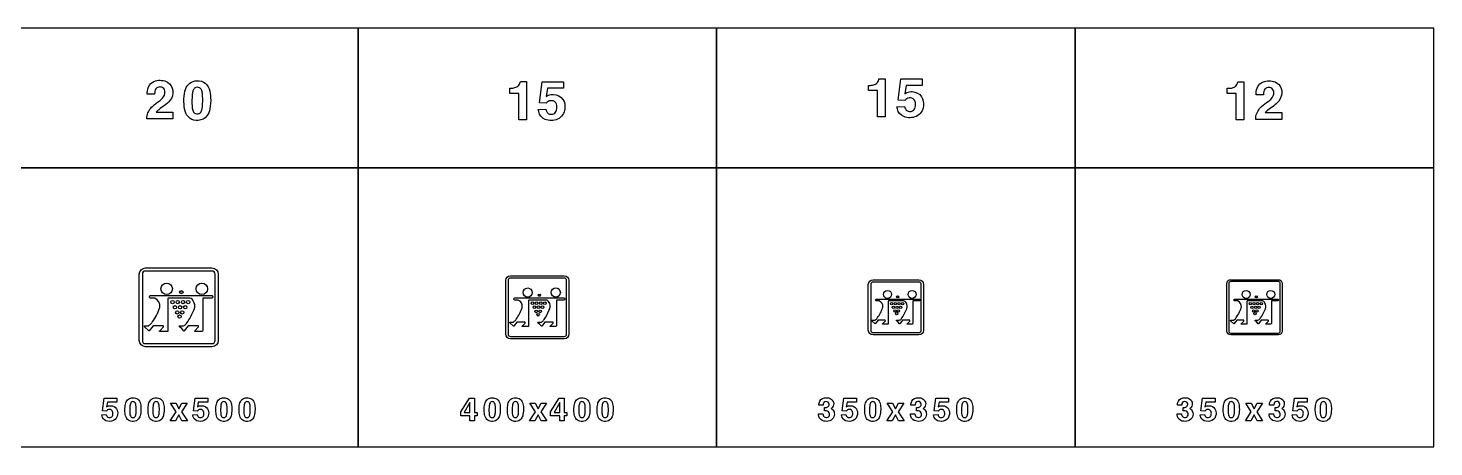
# Model space of a CAD drawing. Extents: x 0 to 18160, y 0 to 2655.
# Drawn here: x 9262 to 18160, y 0 to 2655 of the extents above; entities that cross this region are included whole.
import ezdxf

# ---------------------------------------------------------------- set-up
doc = ezdxf.new("R2010")
doc.units = 0
doc.header["$MEASUREMENT"] = 0

msp = doc.modelspace()

# ---------------------------------------------------------------- linework, layer by layer
for points in [[(9080, 1770), (11350, 1770), (11350, 2655), (9080, 2655)], [(11350, 1770), (13620, 1770), (13620, 2655), (11350, 2655)], [(13620, 1770), (15890, 1770), (15890, 2655), (13620, 2655)], [(15890, 1770), (18160, 1770), (18160, 2655), (15890, 2655)], [(9080, 0), (11350, 0), (11350, 1770), (9080, 1770)], [(11350, 0.001), (13620, 0.001), (13620, 1770), (11350, 1770)], [(13620, 0), (15890, 0), (15890, 1770), (13620, 1770)], [(15890, 0), (18160, 0), (18160, 1770), (15890, 1770)], [(10228, 974.862), (10220.1, 974.865), (10224.1, 980.729), (10220.1, 986.755), (10228.2, 986.757), (10231.2, 991.093), (10234.2, 986.755), (10241.9, 986.755), (10238.2, 981.03), (10242.5, 974.865), (10234.3, 974.853), (10231.2, 970.102)], [(12495.4, 956.89), (12489.1, 956.892), (12492.3, 961.583), (12489.1, 966.405), (12495.6, 966.406), (12498, 969.875), (12500.4, 966.405), (12506.5, 966.405), (12503.6, 961.824), (12507, 956.892), (12500.4, 956.883), (12498, 953.082)], [(14764.1, 947.904), (14758.6, 947.905), (14761.4, 952.01), (14758.6, 956.229), (14764.3, 956.23), (14766.4, 959.265), (14768.5, 956.229), (14773.8, 956.229), (14771.3, 952.221), (14774.3, 947.905), (14768.5, 947.897), (14766.4, 944.571)], [(17034.1, 947.904), (17028.6, 947.905), (17031.4, 952.01), (17028.6, 956.229), (17034.3, 956.23), (17036.4, 959.265), (17038.5, 956.229), (17043.8, 956.229), (17041.3, 952.221), (17044.3, 947.905), (17038.5, 947.897), (17036.4, 944.571)], [(10198.2, 221.797), (10163.1, 276.346), (10197.9, 276.346), (10216.2, 242.294), (10234.9, 276.346), (10269, 276.346), (10233.5, 222.318), (10270, 166.299), (10235.4, 166.299), (10215.6, 202.389), (10195.2, 166.299), (10161, 166.299)], [(12001, 222.096), (12055.2, 309.963), (12087.1, 309.963), (12087.1, 219.228), (12103.3, 219.228), (12103.3, 196.409), (12087.1, 196.409), (12087.1, 165.058), (12058.6, 165.058), (12058.6, 196.409), (12001, 196.409)], [(12058.6, 280.769), (12022.6, 219.228), (12058.6, 219.228)], [(12472.5, 221.797), (12437.4, 276.346), (12472.2, 276.346), (12490.5, 242.294), (12509.2, 276.346), (12543.3, 276.346), (12507.8, 222.318), (12544.3, 166.299), (12509.7, 166.299), (12489.9, 202.389), (12469.5, 166.299), (12435.3, 166.299)], [(12569, 222.114), (12623.3, 309.981), (12655.1, 309.981), (12655.1, 219.246), (12671.3, 219.246), (12671.3, 196.427), (12655.1, 196.427), (12655.1, 165.076), (12626.6, 165.076), (12626.6, 196.427), (12569, 196.427)], [(12626.6, 280.787), (12590.6, 219.246), (12626.6, 219.246)], [(14734.2, 221.783), (14699.1, 276.332), (14733.9, 276.332), (14752.1, 242.28), (14770.8, 276.333), (14805, 276.333), (14769.4, 222.304), (14806, 166.285), (14771.4, 166.285), (14751.6, 202.375), (14731.2, 166.285), (14697, 166.285)], [(17004.2, 221.783), (16969.1, 276.332), (17003.9, 276.332), (17022.1, 242.28), (17040.8, 276.333), (17075, 276.333), (17039.4, 222.304), (17076, 166.285), (17041.4, 166.285), (17021.6, 202.375), (17001.2, 166.285), (16967, 166.285)]]:
    msp.add_lwpolyline(points, close=True)
for points in [[(10012.9, 2078.85, -0.0640343), (10014.2, 2099.78, -0.161687), (10050, 2160.33, -0.0283718), (10091.8, 2192.71, 0.0545111), (10112.7, 2210.64, 0.192461), (10127.7, 2250.18, 0.234238), (10114.1, 2276.56, 0.196223), (10088.8, 2281.34, 0.252425), (10066.8, 2264.16, 0.0856617), (10062.7, 2247.14, 0.0202329), (10062, 2235.45), (10015.3, 2235.45, -0.0983795), (10021.4, 2276.76, -0.245047), (10067.6, 2319.89, -0.207102), (10144.5, 2311.55, -0.233443), (10177, 2259.22, -0.20961), (10158.8, 2195.04, -0.0785124), (10124.9, 2163.57, 0.0107372), (10089.1, 2137.78, 0.0665092), (10073.2, 2121.74), (10177.7, 2121.74), (10177.7, 2078.85)], [(10247.9, 2191.49, -0.0563084), (10253.9, 2254.33, -0.130301), (10276.1, 2298.12, -0.174843), (10317.9, 2319.53, -0.147552), (10371, 2312.9, -0.192146), (10407.8, 2269.73, -0.0833996), (10417.1, 2212.7, -0.0545507), (10412.1, 2141.92, -0.116773), (10393, 2097.85, -0.221099), (10338.1, 2070.16, -0.162564), (10286.7, 2082.68, -0.174743), (10255.4, 2128.1, -0.0640867), (10247.9, 2186.79)], [(12310.9, 2274.45), (12324.1, 2274.45, 0.0261527), (12330.1, 2275.12, 0.0824327), (12354.9, 2282.34, 0.211118), (12374.9, 2306.08, 0.0230957), (12377.6, 2315.99), (12415.7, 2315.99), (12415.7, 2074.01), (12367.1, 2074.01), (12367.1, 2241.03), (12310.9, 2241.03)], [(12491, 2139), (12538, 2140.78, 0.0452719), (12544.4, 2124.55, 0.0567733), (12549.1, 2117.67, 0.070207), (12553.5, 2114.2, 0.264984), (12589.6, 2112.3, 0.20748), (12607, 2135.41, 0.147389), (12605.8, 2173.44, 0.308532), (12576.4, 2194.85, 0.215743), (12546.7, 2184.62, 0.028781), (12541.3, 2178.38), (12498.7, 2180.39), (12516.5, 2315.07), (12650.5, 2315.07), (12650.5, 2273.2), (12550.1, 2273.2), (12541.1, 2221.19, -0.0211252), (12554.1, 2228.73, -0.121371), (12587.4, 2234.58, -0.244671), (12647.2, 2202.63, -0.173069), (12658.8, 2143.5, -0.256779), (12613.6, 2077.51, -0.199585), (12534, 2076.44, -0.245625), (12493.7, 2125.34, -0.0170062)], [(14580.9, 2291.94), (14594, 2291.94, 0.0261527), (14600.1, 2292.61, 0.0824327), (14624.9, 2299.84, 0.211118), (14644.9, 2323.58, 0.0230957), (14647.6, 2333.49), (14685.7, 2333.49), (14685.7, 2091.51), (14637.1, 2091.51), (14637.1, 2258.53), (14580.9, 2258.53)], [(14761, 2156.5), (14808, 2158.28, 0.0452719), (14814.4, 2142.04, 0.0567733), (14819.1, 2135.17, 0.070207), (14823.5, 2131.7, 0.264984), (14859.6, 2129.8, 0.20748), (14877, 2152.9, 0.147389), (14875.8, 2190.94, 0.308532), (14846.4, 2212.34, 0.215743), (14816.7, 2202.11, 0.028781), (14811.3, 2195.87), (14768.7, 2197.89), (14786.5, 2332.56), (14920.5, 2332.56), (14920.5, 2290.7), (14820.1, 2290.7), (14811.1, 2238.69, -0.0211252), (14824, 2246.23, -0.121371), (14857.4, 2252.08, -0.244671), (14917.2, 2220.12, -0.173069), (14928.7, 2161, -0.256779), (14883.6, 2095.01, -0.199585), (14804, 2093.94, -0.245625), (14763.7, 2142.83, -0.0170062)], [(16852.4, 2273.43), (16865.5, 2273.43, 0.0261527), (16871.5, 2274.1, 0.0824327), (16896.4, 2281.32, 0.211118), (16916.4, 2305.06, 0.0230957), (16919, 2314.97), (16957.1, 2314.97), (16957.1, 2072.99), (16908.5, 2072.99), (16908.5, 2240.01), (16852.4, 2240.01)], [(17032.5, 2075.98, -0.0640343), (17033.8, 2096.92, -0.161687), (17069.6, 2157.46, -0.0283718), (17111.4, 2189.85, 0.0545111), (17132.3, 2207.78, 0.192461), (17147.3, 2247.31, 0.234238), (17133.7, 2273.69, 0.196223), (17108.4, 2278.47, 0.252425), (17086.4, 2261.29, 0.0856617), (17082.3, 2244.27, 0.0202329), (17081.6, 2232.58), (17034.9, 2232.58, -0.0983795), (17041, 2273.89, -0.245047), (17087.1, 2317.02, -0.207102), (17164.1, 2308.69, -0.233443), (17196.6, 2256.36, -0.20961), (17178.4, 2192.18, -0.0785124), (17144.5, 2160.7, 0.0107372), (17108.7, 2134.91, 0.0665092), (17092.8, 2118.88), (17197.3, 2118.88), (17197.3, 2075.98)], [(10299.2, 2160.96, 0.0124589), (10299.8, 2154.64, 0.0668192), (10305.4, 2129.25, 0.615362), (10356.3, 2123.64, 0.0726881), (10361.7, 2136.67, 0.0588562), (10366.4, 2173.95, 0.0389037), (10364.8, 2240.94, 0.084671), (10358.2, 2264.28, 0.156013), (10346.8, 2276.44, 0.143208), (10331, 2279.4, 0.172584), (10315.3, 2273.2, 0.132565), (10305.3, 2257.64, 0.0498315), (10300.8, 2235.92, 0.0368731)], [(10005, 635, -0.414213), (9965, 675), (9965, 1095, -0.414213), (10005, 1135), (10425, 1135, -0.414213), (10465, 1095), (10465, 675, -0.414213), (10425, 635)], [(10005, 655), (10425, 655, 0.414213), (10445, 675), (10445, 1095, 0.414213), (10425, 1115), (10005, 1115, 0.414213), (9985, 1095), (9985, 675, 0.414213)], [(12315, 685, -0.414213), (12285, 715), (12285, 1055, -0.414213), (12315, 1085), (12655, 1085, -0.414213), (12685, 1055), (12685, 715, -0.414213), (12655, 685)], [(12315, 700), (12655, 700, 0.414213), (12670, 715), (12670, 1055, 0.414213), (12655, 1070), (12315, 1070, 0.414213), (12300, 1055), (12300, 715, 0.414213)], [(10102.7, 1002.1, -1), (10174.8, 1002.1, -1)], [(10324.8, 1002.1, -1), (10397, 1002.1, -1)], [(12395.1, 978.676, -1), (12452.8, 978.676, -1)], [(12572.8, 978.676, -1), (12630.6, 978.676, -1)], [(14610, 710, -0.414213), (14580, 740), (14580, 1030, -0.414213), (14610, 1060), (14900, 1060, -0.414213), (14930, 1030), (14930, 740, -0.414213), (14900, 710)], [(14610, 725), (14900, 725, 0.414213), (14915, 740), (14915, 1030, 0.414213), (14900, 1045), (14610, 1045, 0.414213), (14595, 1030), (14595, 740, 0.414213)], [(14676.4, 966.967, -1), (14726.9, 966.967, -1)], [(14831.9, 966.967, -1), (14882.4, 966.967, -1)], [(16874, 710, -0.414213), (16850, 734), (16850, 1036, -0.414213), (16874, 1060), (17176, 1060, -0.414213), (17200, 1036), (17200, 734, -0.414213), (17176, 710)], [(16874, 722), (17176, 722, 0.414213), (17188, 734), (17188, 1036, 0.414213), (17176, 1048), (16874, 1048, 0.414213), (16862, 1036), (16862, 734, 0.414213)], [(16946.4, 966.967, -1), (16996.9, 966.967, -1)], [(17101.9, 966.967, -1), (17152.4, 966.967, -1)], [(10053.4, 767.913), (10028, 735.691), (10026.1, 735.744), (9998.22, 762.046), (9998.22, 765.089, -0.41384), (10001.1, 767.946), (10023.1, 767.932, 0.0338893), (10041, 781.532, 0.00498339), (10047.3, 791.232, 0.0807207), (10094, 880.318, 0.00874338), (10095.8, 886.046, 0.320155), (10064.2, 942.789), (10036.5, 942.789, -0.413951), (10029.4, 949.932), (10029.4, 952.246, -0.41389), (10036.5, 959.389), (10424.6, 959.389, -0.413885), (10431.8, 952.246), (10431.8, 949.932, -0.413946), (10424.6, 942.789), (10367.3, 942.789), (10367.3, 738.96, -0.413731), (10360.2, 731.832), (10318.5, 731.832, -0.661016), (10316.5, 736.675), (10339.6, 760.664, 0.662399), (10336.5, 767.928), (10275.3, 767.918), (10250, 736.601), (10248.2, 734.571), (10234.1, 750.022), (10219.9, 762.046), (10219.9, 765.075, -0.413979), (10222.8, 767.932), (10244.9, 767.932, 0.0874764), (10260.7, 778.618, 0.0108596), (10268.5, 788.246, 0.0405415), (10307, 858.832, 0.207479), (10313.6, 913.875, 0.06636), (10303.5, 930.146, 0.334633), (10278.5, 942.789), (10271.8, 942.789), (10149.9, 942.785, 0.414778), (10145.6, 938.495), (10145.6, 731.832), (10096.8, 731.832, -0.661129), (10094.8, 736.675), (10117.9, 760.664, 0.6624), (10114.8, 767.928)], [(10164.9, 918.557, -1), (10186.1, 918.557, -1)], [(10180.7, 885.516, -1), (10201.9, 885.516, -1)], [(10198.2, 918.557, -1), (10219.4, 918.557, -1)], [(10213.2, 885.516, -1), (10234.4, 885.516, -1)], [(10231.9, 918.557, -1), (10253.1, 918.557, -1)], [(10245.5, 885.516, -1), (10266.7, 885.516, -1)], [(10264.1, 918.557, -1), (10285.3, 918.557, -1)], [(12355.7, 791.33), (12335.4, 765.553), (12333.9, 765.596), (12311.6, 786.637), (12311.6, 789.071, -0.41384), (12313.9, 791.357), (12331.5, 791.346, 0.0338893), (12345.8, 802.225, 0.00498339), (12350.8, 809.986, 0.0807207), (12388.2, 881.254, 0.00874338), (12389.6, 885.837, 0.320155), (12364.3, 931.232), (12342.2, 931.232, -0.413951), (12336.5, 936.946), (12336.5, 938.797, -0.41389), (12342.2, 944.511), (12652.7, 944.511, -0.413885), (12658.4, 938.797), (12658.4, 936.946, -0.413946), (12652.7, 931.232), (12606.8, 931.232), (12606.8, 768.168, -0.413731), (12601.1, 762.466), (12567.8, 762.466, -0.661016), (12566.2, 766.34), (12584.7, 785.531, 0.662399), (12582.2, 791.343), (12533.3, 791.335), (12513, 766.281), (12511.6, 764.657), (12500.3, 777.018), (12488.9, 786.637), (12488.9, 789.06, -0.413979), (12491.2, 791.346), (12508.9, 791.346, 0.0874764), (12521.6, 799.895, 0.0108596), (12527.8, 807.597, 0.0405415), (12558.6, 864.066, 0.207479), (12563.9, 908.1, 0.06636), (12555.8, 921.117, 0.334633), (12535.8, 931.232), (12530.5, 931.232), (12432.9, 931.228, 0.414778), (12429.5, 927.796), (12429.5, 762.466), (12390.4, 762.466, -0.661129), (12388.8, 766.34), (12407.3, 785.531, 0.6624), (12404.9, 791.343)], [(12445, 911.846, -1), (12461.9, 911.846, -1)], [(12457.5, 885.413, -1), (12474.5, 885.413, -1)], [(12471.6, 911.846, -1), (12488.5, 911.846, -1)], [(12483.6, 885.413, -1), (12500.5, 885.413, -1)], [(12498.5, 911.846, -1), (12515.5, 911.846, -1)], [(12509.4, 885.413, -1), (12526.3, 885.413, -1)], [(12524.3, 911.846, -1), (12541.2, 911.846, -1)], [(14641.9, 803.039), (14624.1, 780.484), (14622.8, 780.521), (14603.3, 798.932), (14603.3, 801.062, -0.41384), (14605.2, 803.062), (14620.7, 803.053, 0.0338893), (14633.2, 812.572, 0.00498339), (14637.6, 819.362, 0.0807207), (14670.3, 881.723, 0.00874338), (14671.6, 885.732, 0.320155), (14649.4, 925.452), (14630.1, 925.452, -0.413951), (14625.1, 930.452), (14625.1, 932.072, -0.41389), (14630.1, 937.072), (14901.8, 937.072, -0.413885), (14906.7, 932.072), (14906.7, 930.452, -0.413946), (14901.8, 925.452), (14861.6, 925.452), (14861.6, 782.772, -0.413731), (14856.6, 777.783), (14827.5, 777.783, -0.661016), (14826, 781.172), (14842.2, 797.965, 0.662399), (14840.1, 803.05), (14797.2, 803.043), (14779.5, 781.12), (14778.3, 779.7), (14768.4, 790.515), (14758.4, 798.932), (14758.4, 801.053, -0.413979), (14760.4, 803.053), (14775.9, 803.053, 0.0874764), (14787, 810.533, 0.0108596), (14792.4, 817.272, 0.0405415), (14819.4, 866.682, 0.207479), (14824.1, 905.212, 0.06636), (14816.9, 916.602, 0.334633), (14799.5, 925.452), (14794.8, 925.452), (14709.4, 925.45, 0.414778), (14706.4, 922.447), (14706.4, 777.783), (14672.3, 777.783, -0.661129), (14670.8, 781.172), (14687, 797.965, 0.6624), (14684.9, 803.05)], [(14720, 908.49, -1), (14734.8, 908.49, -1)], [(14731, 885.361, -1), (14745.8, 885.361, -1)], [(14743.2, 908.49, -1), (14758.1, 908.49, -1)], [(14753.7, 885.361, -1), (14768.6, 885.361, -1)], [(14766.9, 908.49, -1), (14781.7, 908.49, -1)], [(14776.3, 885.361, -1), (14791.2, 885.361, -1)], [(14789.4, 908.49, -1), (14804.2, 908.49, -1)], [(16911.9, 803.039), (16894.1, 780.484), (16892.8, 780.521), (16873.3, 798.932), (16873.3, 801.062, -0.41384), (16875.2, 803.062), (16890.7, 803.053, 0.0338893), (16903.2, 812.572, 0.00498339), (16907.6, 819.362, 0.0807207), (16940.3, 881.723, 0.00874338), (16941.6, 885.732, 0.320155), (16919.4, 925.452), (16900.1, 925.452, -0.413951), (16895.1, 930.452), (16895.1, 932.072, -0.41389), (16900.1, 937.072), (17171.8, 937.072, -0.413885), (17176.7, 932.072), (17176.7, 930.452, -0.413946), (17171.8, 925.452), (17131.6, 925.452), (17131.6, 782.772, -0.413731), (17126.6, 777.783), (17097.5, 777.783, -0.661016), (17096, 781.172), (17112.2, 797.965, 0.662399), (17110.1, 803.05), (17067.2, 803.043), (17049.5, 781.12), (17048.3, 779.7), (17038.4, 790.515), (17028.4, 798.932), (17028.4, 801.053, -0.413979), (17030.4, 803.053), (17045.9, 803.053, 0.0874764), (17057, 810.533, 0.0108596), (17062.4, 817.272, 0.0405415), (17089.4, 866.682, 0.207479), (17094.1, 905.212, 0.06636), (17086.9, 916.602, 0.334633), (17069.5, 925.452), (17064.8, 925.452), (16979.4, 925.45, 0.414778), (16976.4, 922.447), (16976.4, 777.783), (16942.3, 777.783, -0.661129), (16940.8, 781.172), (16957, 797.965, 0.6624), (16954.9, 803.05)], [(16990, 908.49, -1), (17004.8, 908.49, -1)], [(17001, 885.361, -1), (17015.8, 885.361, -1)], [(17013.2, 908.49, -1), (17028.1, 908.49, -1)], [(17023.7, 885.361, -1), (17038.6, 885.361, -1)], [(17036.9, 908.49, -1), (17051.7, 908.49, -1)], [(17046.3, 885.361, -1), (17061.2, 885.361, -1)], [(17059.4, 908.49, -1), (17074.2, 908.49, -1)], [(10194.7, 852.972, -1), (10215.9, 852.972, -1)], [(10209.6, 826.497, -1), (10230.8, 826.497, -1)], [(10227.1, 852.972, -1), (10248.3, 852.972, -1)], [(12468.8, 859.378, -1), (12485.7, 859.378, -1)], [(12480.7, 838.198, -1), (12497.6, 838.198, -1)], [(12494.7, 859.378, -1), (12511.7, 859.378, -1)], [(14740.8, 862.58, -1), (14755.6, 862.58, -1)], [(14751.2, 844.048, -1), (14766, 844.048, -1)], [(14763.5, 862.58, -1), (14778.3, 862.58, -1)], [(17010.8, 862.58, -1), (17025.6, 862.58, -1)], [(17021.2, 844.048, -1), (17036, 844.048, -1)], [(17033.5, 862.58, -1), (17048.3, 862.58, -1)], [(9727.75, 203.882), (9755.92, 204.948, 0.0452719), (9759.76, 195.209, 0.0567733), (9762.6, 191.086, 0.070207), (9765.26, 189, 0.264984), (9786.87, 187.863, 0.20748), (9797.32, 201.726, 0.147389), (9796.63, 224.545, 0.308532), (9779, 237.389, 0.215743), (9761.13, 231.252, 0.028781), (9757.91, 227.507), (9732.34, 228.716), (9743.03, 309.522), (9823.46, 309.522), (9823.46, 284.403), (9763.2, 284.403), (9757.82, 253.195, -0.0211252), (9765.57, 257.721, -0.121371), (9785.57, 261.228, -0.244671), (9821.44, 242.057, -0.173069), (9828.39, 206.583, -0.256779), (9801.28, 166.986, -0.199585), (9753.55, 166.346, -0.245625), (9729.38, 195.683, -0.0170062)], [(9874.18, 234.284, -0.0563084), (9877.8, 271.986, -0.130301), (9891.12, 298.265, -0.174843), (9916.22, 311.109, -0.147552), (9948.09, 307.128, -0.192146), (9970.17, 281.228, -0.0833996), (9975.72, 247.01, -0.0545507), (9972.71, 204.545, -0.116773), (9961.26, 178.1, -0.221099), (9928.35, 161.488, -0.162564), (9897.47, 169, -0.174743), (9878.71, 196.251, -0.0640867), (9874.23, 231.464)], [(9905.01, 215.967, 0.0124589), (9905.32, 212.175, 0.0668192), (9908.68, 196.938, 0.615362), (9939.23, 193.574, 0.0726881), (9942.5, 201.393, 0.0588562), (9945.32, 223.763, 0.0389037), (9944.34, 263.953, 0.084671), (9940.39, 277.957, 0.156013), (9933.52, 285.256, 0.143208), (9924.08, 287.033, 0.172584), (9914.63, 283.313, 0.132565), (9908.66, 273.976, 0.0498315), (9905.93, 260.943, 0.0368731)], [(10020.9, 234.284, -0.0563084), (10024.6, 271.986, -0.130301), (10037.9, 298.265, -0.174843), (10063, 311.109, -0.147552), (10094.8, 307.128, -0.192146), (10116.9, 281.227, -0.0833996), (10122.5, 247.009, -0.0545507), (10119.5, 204.545, -0.116773), (10108, 178.1, -0.221099), (10075.1, 161.488, -0.162564), (10044.2, 169, -0.174743), (10025.5, 196.251, -0.0640867), (10021, 231.465)], [(10051.8, 215.967, 0.0124589), (10052.1, 212.175, 0.0668192), (10055.4, 196.938, 0.615362), (10086, 193.574, 0.0726881), (10089.2, 201.393, 0.0588562), (10092.1, 223.763, 0.0389037), (10091.1, 263.953, 0.084671), (10087.1, 277.957, 0.156013), (10080.3, 285.256, 0.143208), (10070.8, 287.033, 0.172584), (10061.4, 283.313, 0.132565), (10055.4, 273.976, 0.0498315), (10052.7, 260.943, 0.0368731)], [(10303.3, 203.891), (10331.5, 204.957, 0.0452719), (10335.3, 195.218, 0.0567733), (10338.2, 191.095, 0.070207), (10340.8, 189.009, 0.264984), (10362.4, 187.872, 0.20748), (10372.9, 201.735, 0.147389), (10372.2, 224.554, 0.308532), (10354.6, 237.398, 0.215743), (10336.7, 231.261, 0.028781), (10333.5, 227.517), (10307.9, 228.725), (10318.6, 309.531), (10399, 309.531), (10399, 284.412), (10338.8, 284.412), (10333.4, 253.204, -0.0211252), (10341.1, 257.73, -0.121371), (10361.1, 261.237, -0.244671), (10397, 242.066, -0.173069), (10404, 206.592, -0.256779), (10376.8, 166.995, -0.199585), (10329.1, 166.355, -0.245625), (10305, 195.692, -0.0170062)], [(10449.7, 234.285, -0.0563084), (10453.4, 271.986, -0.130301), (10466.7, 298.266, -0.174843), (10491.8, 311.109, -0.147552), (10523.7, 307.128, -0.192146), (10545.7, 281.228, -0.0833996), (10551.3, 247.01, -0.0545507), (10548.3, 204.545, -0.116773), (10536.8, 178.1, -0.221099), (10503.9, 161.488, -0.162564), (10473, 169, -0.174743), (10454.3, 196.251, -0.0640867), (10449.8, 231.465)], [(10480.6, 215.967, 0.0124589), (10480.9, 212.176, 0.0668192), (10484.3, 196.939, 0.615362), (10514.8, 193.574, 0.0726881), (10518.1, 201.394, 0.0588562), (10520.9, 223.763, 0.0389037), (10519.9, 263.953, 0.084671), (10516, 277.958, 0.156013), (10509.1, 285.256, 0.143208), (10499.7, 287.033, 0.172584), (10490.2, 283.313, 0.132565), (10484.2, 273.977, 0.0498315), (10481.5, 260.943, 0.0368731)], [(10596.5, 234.275, -0.0563084), (10600.1, 271.977, -0.130301), (10613.4, 298.256, -0.174843), (10638.5, 311.1, -0.147552), (10670.4, 307.119, -0.192146), (10692.5, 281.219, -0.0833996), (10698, 247.001, -0.0545507), (10695, 204.536, -0.116773), (10683.6, 178.091, -0.221099), (10650.7, 161.479, -0.162564), (10619.8, 168.991, -0.174743), (10601, 196.242, -0.0640867), (10596.5, 231.455)], [(10627.3, 215.958, 0.0124589), (10627.6, 212.166, 0.0668192), (10631, 196.929, 0.615362), (10661.5, 193.565, 0.0726881), (10664.8, 201.384, 0.0588562), (10667.6, 223.754, 0.0389037), (10666.7, 263.944, 0.084671), (10662.7, 277.948, 0.156013), (10655.8, 285.247, 0.143208), (10646.4, 287.024, 0.172584), (10636.9, 283.304, 0.132565), (10631, 273.967, 0.0498315), (10628.2, 260.934, 0.0368731)], [(12148.5, 234.285, -0.0563084), (12152.1, 271.986, -0.130301), (12165.4, 298.266, -0.174843), (12190.5, 311.109, -0.147552), (12222.4, 307.128, -0.192146), (12244.5, 281.228, -0.0833996), (12250, 247.01, -0.0545507), (12247, 204.545, -0.116773), (12235.6, 178.1, -0.221099), (12202.7, 161.489, -0.162564), (12171.8, 169, -0.174743), (12153, 196.252, -0.0640867), (12148.5, 231.465)], [(12179.3, 215.967, 0.0124589), (12179.6, 212.176, 0.0668192), (12183, 196.939, 0.615362), (12213.5, 193.574, 0.0726881), (12216.8, 201.394, 0.0588562), (12219.6, 223.763, 0.0389037), (12218.6, 263.953, 0.084671), (12214.7, 277.958, 0.156013), (12207.8, 285.256, 0.143208), (12198.4, 287.034, 0.172584), (12188.9, 283.313, 0.132565), (12183, 273.977, 0.0498315), (12180.2, 260.943, 0.0368731)], [(12295.2, 234.285, -0.0563084), (12298.9, 271.986, -0.130301), (12312.2, 298.266, -0.174843), (12337.3, 311.109, -0.147552), (12369.1, 307.128, -0.192146), (12391.2, 281.228, -0.0833996), (12396.8, 247.01, -0.0545507), (12393.8, 204.545, -0.116773), (12382.3, 178.1, -0.221099), (12349.4, 161.489, -0.162564), (12318.5, 169.001, -0.174743), (12299.8, 196.252, -0.0640867), (12295.3, 231.465)], [(12326.1, 215.967, 0.0124589), (12326.4, 212.176, 0.0668192), (12329.7, 196.939, 0.615362), (12360.3, 193.574, 0.0726881), (12363.5, 201.394, 0.0588562), (12366.4, 223.763, 0.0389037), (12365.4, 263.953, 0.084671), (12361.4, 277.958, 0.156013), (12354.6, 285.256, 0.143208), (12345.1, 287.034, 0.172584), (12335.7, 283.313, 0.132565), (12329.7, 273.977, 0.0498315), (12327, 260.943, 0.0368731)], [(12716.5, 234.285, -0.0563084), (12720.1, 271.986, -0.130301), (12733.4, 298.265, -0.174843), (12758.5, 311.109, -0.147552), (12790.4, 307.128, -0.192146), (12812.5, 281.228, -0.0833996), (12818, 247.01, -0.0545507), (12815, 204.545, -0.116773), (12803.6, 178.1, -0.221099), (12770.7, 161.488, -0.162564), (12739.8, 169, -0.174743), (12721, 196.251, -0.0640867), (12716.5, 231.465)], [(12747.3, 215.967, 0.0124589), (12747.6, 212.176, 0.0668192), (12751, 196.939, 0.615362), (12781.5, 193.574, 0.0726881), (12784.8, 201.394, 0.0588562), (12787.6, 223.763, 0.0389037), (12786.7, 263.953, 0.084671), (12782.7, 277.957, 0.156013), (12775.8, 285.256, 0.143208), (12766.4, 287.033, 0.172584), (12757, 283.313, 0.132565), (12751, 273.976, 0.0498315), (12748.3, 260.943, 0.0368731)], [(12863.2, 234.275, -0.0563084), (12866.9, 271.977, -0.130301), (12880.2, 298.256, -0.174843), (12905.3, 311.1, -0.147552), (12937.2, 307.119, -0.192146), (12959.2, 281.218, -0.0833996), (12964.8, 247, -0.0545507), (12961.8, 204.536, -0.116773), (12950.3, 178.091, -0.221099), (12917.4, 161.479, -0.162564), (12886.5, 168.991, -0.174743), (12867.8, 196.242, -0.0640867), (12863.3, 231.455)], [(12894.1, 215.958, 0.0124589), (12894.4, 212.166, 0.0668192), (12897.8, 196.929, 0.615362), (12928.3, 193.565, 0.0726881), (12931.6, 201.384, 0.0588562), (12934.4, 223.754, 0.0389037), (12933.4, 263.944, 0.084671), (12929.5, 277.948, 0.156013), (12922.6, 285.247, 0.143208), (12913.2, 287.024, 0.172584), (12903.7, 283.304, 0.132565), (12897.7, 273.967, 0.0498315), (12895, 260.934, 0.0368731)], [(14264.9, 210.618), (14292.7, 210.618, 0.0411845), (14294, 201.495, 0.335066), (14312.3, 186.329, 0.276505), (14331.4, 195.049, 0.158203), (14334.8, 207.49, 0.0878221), (14333, 217.04, 0.217575), (14321.9, 227.158, 0.0882727), (14309.1, 229.03), (14302.7, 229.03), (14302.7, 250.192, 0.0282129), (14314.4, 250.547, 0.50028), (14330.6, 277.846, 0.235001), (14319.5, 286.874, 0.165496), (14304.1, 285.5, 0.220849), (14295.5, 275.571, 0.055705), (14293.8, 264.647), (14266.9, 264.647, -0.0488003), (14268, 278.201, -0.30773), (14302.6, 310.902, -0.146685), (14338.2, 307.348, -0.469869), (14354.2, 251.684, -0.0891152), (14346.9, 244.623), (14344.4, 242.822, -0.0245333), (14351.1, 238.983, -0.202429), (14364.5, 216.969, -0.422325), (14326.8, 163.296, -0.154301), (14288.4, 167.609, -0.287878), (14265, 204.03, -0.0143877)], [(14410.5, 203.85), (14438.6, 204.916, 0.0452719), (14442.5, 195.177, 0.0567733), (14445.3, 191.054, 0.070207), (14448, 188.968, 0.264984), (14469.6, 187.831, 0.20748), (14480, 201.694, 0.147389), (14479.4, 224.513, 0.308532), (14461.7, 237.357, 0.215743), (14443.9, 231.219, 0.028781), (14440.6, 227.475), (14415.1, 228.684), (14425.7, 309.49), (14506.2, 309.49), (14506.2, 284.371), (14445.9, 284.371), (14440.5, 253.163, -0.0211252), (14448.3, 257.689, -0.121371), (14468.3, 261.196, -0.244671), (14504.2, 242.025, -0.173069), (14511.1, 206.551, -0.256779), (14484, 166.954, -0.199585), (14436.3, 166.314, -0.245625), (14412.1, 195.651, -0.0170062)], [(14556.9, 234.262, -0.0563084), (14560.5, 271.963, -0.130301), (14573.8, 298.243, -0.174843), (14598.9, 311.086, -0.147552), (14630.8, 307.105, -0.192146), (14652.9, 281.205, -0.0833996), (14658.4, 246.987, -0.0545507), (14655.4, 204.522, -0.116773), (14644, 178.077, -0.221099), (14611.1, 161.466, -0.162564), (14580.2, 168.977, -0.174743), (14561.4, 196.229, -0.0640867), (14556.9, 231.442)], [(14587.7, 215.944, 0.0124589), (14588, 212.153, 0.0668192), (14591.4, 196.916, 0.615362), (14621.9, 193.551, 0.0726881), (14625.2, 201.371, 0.0588562), (14628, 223.741, 0.0389037), (14627.1, 263.93, 0.084671), (14623.1, 277.935, 0.156013), (14616.2, 285.233, 0.143208), (14606.8, 287.011, 0.172584), (14597.3, 283.29, 0.132565), (14591.4, 273.954, 0.0498315), (14588.7, 260.921, 0.0368731)], [(14847.3, 210.654), (14875.2, 210.654, 0.0411845), (14876.4, 201.531, 0.335066), (14894.7, 186.365, 0.276505), (14913.9, 195.086, 0.158203), (14917.2, 207.527, 0.0878221), (14915.4, 217.076, 0.217575), (14904.3, 227.195, 0.0882727), (14891.6, 229.067), (14885.1, 229.067), (14885.1, 250.228, 0.0282129), (14896.8, 250.583, 0.50028), (14913, 277.882, 0.235001), (14901.9, 286.91, 0.165496), (14886.5, 285.536, 0.220849), (14878, 275.607, 0.055705), (14876.2, 264.683), (14849.4, 264.683, -0.0488003), (14850.4, 278.237, -0.30773), (14885, 310.939, -0.146685), (14920.7, 307.384, -0.469869), (14936.6, 251.721, -0.0891152), (14929.4, 244.659), (14926.8, 242.858, -0.0245333), (14933.5, 239.019, -0.202429), (14946.9, 217.005, -0.422325), (14909.3, 163.332, -0.154301), (14870.8, 167.645, -0.287878), (14847.4, 204.067, -0.0143877)], [(14992.9, 203.886), (15021.1, 204.953, 0.0452719), (15024.9, 195.213, 0.0567733), (15027.8, 191.09, 0.070207), (15030.4, 189.005, 0.264984), (15052, 187.867, 0.20748), (15062.5, 201.73, 0.147389), (15061.8, 224.55, 0.308532), (15044.2, 237.393, 0.215743), (15026.3, 231.256, 0.028781), (15023.1, 227.512), (14997.5, 228.72), (15008.2, 309.526), (15088.6, 309.526), (15088.6, 284.408), (15028.3, 284.408), (15023, 253.199, -0.0211252), (15030.7, 257.725, -0.121371), (15050.7, 261.232, -0.244671), (15086.6, 242.062, -0.173069), (15093.5, 206.588, -0.256779), (15066.4, 166.991, -0.199585), (15018.7, 166.351, -0.245625), (14994.5, 195.687, -0.0170062)], [(15139.3, 234.299, -0.0563084), (15143, 272, -0.130301), (15156.3, 298.28, -0.174843), (15181.4, 311.123, -0.147552), (15213.2, 307.142, -0.192146), (15235.3, 281.242, -0.0833996), (15240.9, 247.024, -0.0545507), (15237.9, 204.559, -0.116773), (15226.4, 178.114, -0.221099), (15193.5, 161.502, -0.162564), (15162.6, 169.014, -0.174743), (15143.9, 196.265, -0.0640867), (15139.4, 231.479)], [(15170.2, 215.981, 0.0124589), (15170.5, 212.19, 0.0668192), (15173.8, 196.953, 0.615362), (15204.4, 193.588, 0.0726881), (15207.6, 201.408, 0.0588562), (15210.5, 223.777, 0.0389037), (15209.5, 263.967, 0.084671), (15205.5, 277.972, 0.156013), (15198.7, 285.27, 0.143208), (15189.2, 287.047, 0.172584), (15179.8, 283.327, 0.132565), (15173.8, 273.99, 0.0498315), (15171.1, 260.957, 0.0368731)], [(16534.9, 210.618), (16562.7, 210.618, 0.0411845), (16564, 201.495, 0.335066), (16582.3, 186.329, 0.276505), (16601.4, 195.049, 0.158203), (16604.8, 207.49, 0.0878221), (16603, 217.04, 0.217575), (16591.9, 227.158, 0.0882727), (16579.1, 229.03), (16572.7, 229.03), (16572.7, 250.192, 0.0282129), (16584.4, 250.547, 0.50028), (16600.6, 277.846, 0.235001), (16589.5, 286.874, 0.165496), (16574.1, 285.5, 0.220849), (16565.5, 275.571, 0.055705), (16563.8, 264.647), (16536.9, 264.647, -0.0488003), (16538, 278.201, -0.30773), (16572.6, 310.902, -0.146685), (16608.2, 307.348, -0.469869), (16624.2, 251.684, -0.0891152), (16616.9, 244.623), (16614.4, 242.822, -0.0245333), (16621.1, 238.983, -0.202429), (16634.5, 216.969, -0.422325), (16596.8, 163.296, -0.154301), (16558.4, 167.609, -0.287878), (16535, 204.03, -0.0143877)], [(16680.5, 203.85), (16708.6, 204.916, 0.0452719), (16712.5, 195.177, 0.0567733), (16715.3, 191.054, 0.070207), (16718, 188.968, 0.264984), (16739.6, 187.831, 0.20748), (16750, 201.694, 0.147389), (16749.4, 224.513, 0.308532), (16731.7, 237.357, 0.215743), (16713.9, 231.219, 0.028781), (16710.6, 227.475), (16685.1, 228.684), (16695.7, 309.49), (16776.2, 309.49), (16776.2, 284.371), (16715.9, 284.371), (16710.5, 253.163, -0.0211252), (16718.3, 257.689, -0.121371), (16738.3, 261.196, -0.244671), (16774.2, 242.025, -0.173069), (16781.1, 206.551, -0.256779), (16754, 166.954, -0.199585), (16706.3, 166.314, -0.245625), (16682.1, 195.651, -0.0170062)], [(16826.9, 234.262, -0.0563084), (16830.5, 271.963, -0.130301), (16843.8, 298.243, -0.174843), (16868.9, 311.086, -0.147552), (16900.8, 307.105, -0.192146), (16922.9, 281.205, -0.0833996), (16928.4, 246.987, -0.0545507), (16925.4, 204.522, -0.116773), (16914, 178.077, -0.221099), (16881.1, 161.466, -0.162564), (16850.2, 168.977, -0.174743), (16831.4, 196.229, -0.0640867), (16826.9, 231.442)], [(16857.7, 215.944, 0.0124589), (16858, 212.153, 0.0668192), (16861.4, 196.916, 0.615362), (16891.9, 193.551, 0.0726881), (16895.2, 201.371, 0.0588562), (16898, 223.741, 0.0389037), (16897.1, 263.93, 0.084671), (16893.1, 277.935, 0.156013), (16886.2, 285.233, 0.143208), (16876.8, 287.011, 0.172584), (16867.3, 283.29, 0.132565), (16861.4, 273.954, 0.0498315), (16858.7, 260.921, 0.0368731)], [(17117.3, 210.654), (17145.2, 210.654, 0.0411845), (17146.4, 201.531, 0.335066), (17164.7, 186.365, 0.276505), (17183.9, 195.086, 0.158203), (17187.2, 207.527, 0.0878221), (17185.4, 217.076, 0.217575), (17174.3, 227.195, 0.0882727), (17161.6, 229.067), (17155.1, 229.067), (17155.1, 250.228, 0.0282129), (17166.8, 250.583, 0.50028), (17183, 277.882, 0.235001), (17171.9, 286.91, 0.165496), (17156.5, 285.536, 0.220849), (17148, 275.607, 0.055705), (17146.3, 264.683), (17119.4, 264.683, -0.0488003), (17120.4, 278.237, -0.30773), (17155, 310.939, -0.146685), (17190.7, 307.384, -0.469869), (17206.6, 251.721, -0.0891152), (17199.4, 244.659), (17196.8, 242.858, -0.0245333), (17203.5, 239.019, -0.202429), (17216.9, 217.005, -0.422325), (17179.3, 163.332, -0.154301), (17140.8, 167.645, -0.287878), (17117.4, 204.067, -0.0143877)], [(17262.9, 203.886), (17291.1, 204.953, 0.0452719), (17294.9, 195.213, 0.0567733), (17297.8, 191.09, 0.070207), (17300.4, 189.005, 0.264984), (17322, 187.867, 0.20748), (17332.5, 201.73, 0.147389), (17331.8, 224.55, 0.308532), (17314.2, 237.393, 0.215743), (17296.3, 231.256, 0.028781), (17293.1, 227.512), (17267.5, 228.72), (17278.2, 309.526), (17358.6, 309.526), (17358.6, 284.408), (17298.3, 284.408), (17293, 253.199, -0.0211252), (17300.7, 257.725, -0.121371), (17320.7, 261.232, -0.244671), (17356.6, 242.062, -0.173069), (17363.5, 206.588, -0.256779), (17336.4, 166.991, -0.199585), (17288.7, 166.351, -0.245625), (17264.5, 195.687, -0.0170062)], [(17409.3, 234.299, -0.0563084), (17413, 272, -0.130301), (17426.3, 298.28, -0.174843), (17451.4, 311.123, -0.147552), (17483.2, 307.142, -0.192146), (17505.3, 281.242, -0.0833996), (17510.9, 247.024, -0.0545507), (17507.9, 204.559, -0.116773), (17496.4, 178.114, -0.221099), (17463.5, 161.502, -0.162564), (17432.6, 169.014, -0.174743), (17413.9, 196.265, -0.0640867), (17409.4, 231.479)], [(17440.2, 215.981, 0.0124589), (17440.5, 212.19, 0.0668192), (17443.8, 196.953, 0.615362), (17474.4, 193.588, 0.0726881), (17477.6, 201.408, 0.0588562), (17480.5, 223.777, 0.0389037), (17479.5, 263.967, 0.084671), (17475.5, 277.972, 0.156013), (17468.7, 285.27, 0.143208), (17459.2, 287.047, 0.172584), (17449.8, 283.327, 0.132565), (17443.8, 273.99, 0.0498315), (17441.1, 260.957, 0.0368731)]]:
    msp.add_lwpolyline(points, format="xyb", close=True)

doc.saveas('drawing.dxf')
